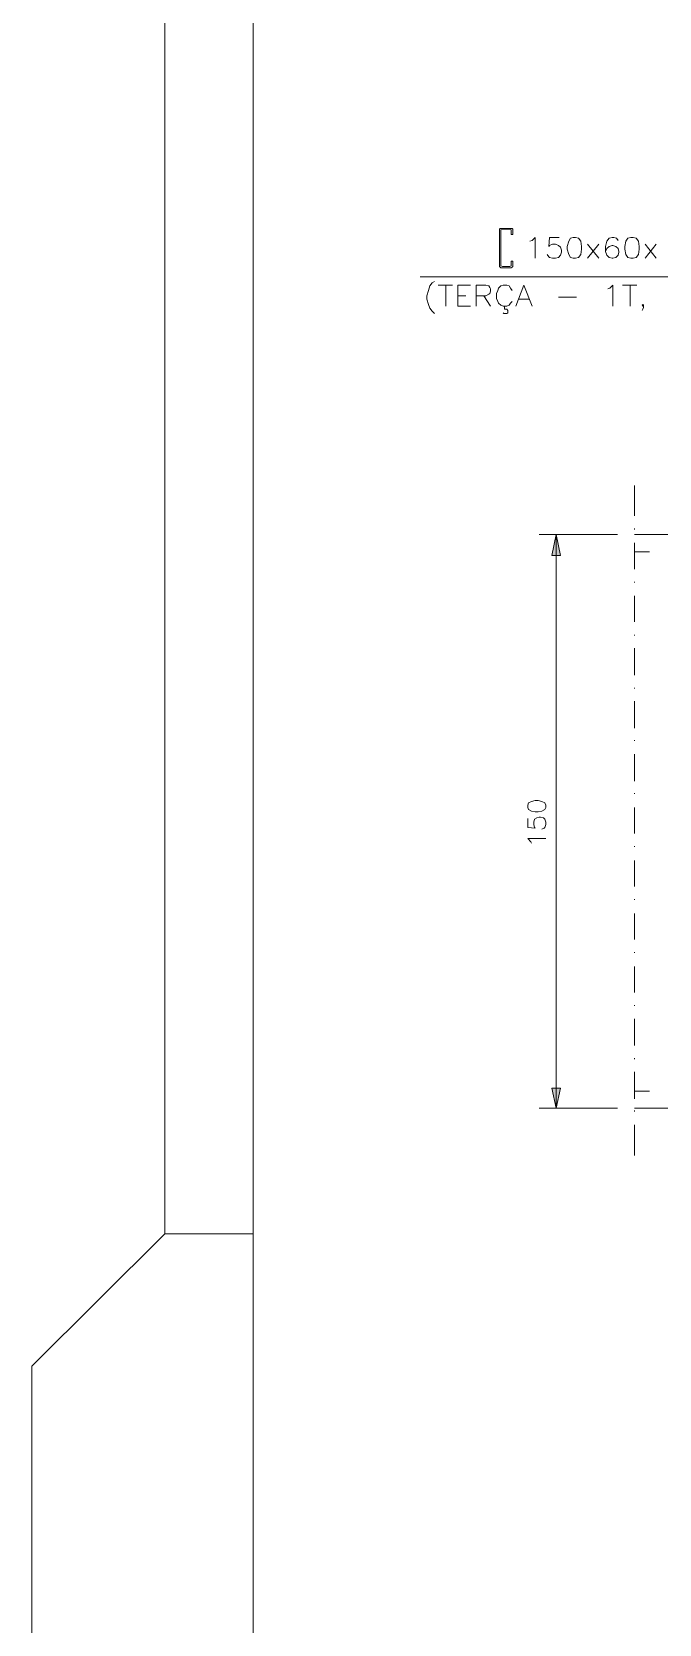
# Model space of a CAD drawing. Header units: millimetres. Extents: x 8 to 1677, y 56 to 1181.
# Drawn here: x 786.5 to 857.6, y 308.5 to 489 of the extents above; entities that cross this region are included whole.
import ezdxf

# ---------------------------------------------------------------- set-up
doc = ezdxf.new("R2010")
doc.units = ezdxf.units.MM
doc.header["$MEASUREMENT"] = 0
doc.layers.get('0').update_dxf_attribs({"linetype": 'CONTINUOUS'})

# ---------------------------------------------------------------- blocks, each defined once
blk = doc.blocks.new('MF31AED70')
at = {"color": 7, "linetype": 'Continuous', "lineweight": 20, "true_color": 0x000007}
blk.add_lwpolyline([(123.33, 1039.57), (405.41, 1039.57), (405.41, 1039.57)], dxfattribs=at)
blk = doc.blocks.new('MF31AEF80')
at = {"color": 7, "linetype": 'Continuous', "lineweight": 9, "true_color": 0x000007}
blk.add_lwpolyline([(420.39, 1024.5), (717.47, 1024.5), (717.47, 1024.5)], dxfattribs=at)
blk = doc.blocks.new('MF31AF030')
at = {"color": 7, "linetype": 'Continuous', "lineweight": 20, "true_color": 0x000007}
blk.add_lwpolyline([(420.39, 1024.5), (405.41, 1039.57), (405.41, 1039.57)], dxfattribs=at)

msp = doc.modelspace()

# ---------------------------------------------------------------- hatches: boundary and pattern name
at = {"true_color": 0x000007}
for points in [[(846.44, 429.67), (845.43, 429.67), (845.93, 432.05)], [(845.43, 369.3), (846.44, 369.3), (845.93, 367.02)]]:
    msp.add_hatch(color=7, dxfattribs=at).paths.add_polyline_path(points)

# ---------------------------------------------------------------- linework, layer by layer
at = {"color": 7, "linetype": 'Continuous', "lineweight": 9, "true_color": 0x000007}
msp.add_lwpolyline([(811.58, 65.73), (811.58, 639.87), (811.58, 639.87)], dxfattribs=at)
at = {"color": 7, "linetype": 'Continuous', "lineweight": 20, "true_color": 0x000007}
for points in [[(839.66, 466.77), (839.58, 466.77), (839.5, 466.69)], [(839.5, 462.45), (839.5, 466.69), (839.5, 466.69)], [(839.66, 466.77), (840.85, 466.77), (840.85, 466.77)], [(839.84, 466.69), (839.66, 466.6), (839.66, 466.52)], [(839.66, 462.62), (839.66, 466.52), (839.66, 466.52)], [(839.84, 466.69), (840.69, 466.69), (840.69, 466.69)], [(840.85, 466.52), (840.85, 466.6), (840.69, 466.69)], [(841.02, 466.69), (840.94, 466.77), (840.85, 466.77)], [(840.85, 466.09), (840.85, 466.52), (840.85, 466.52)], [(840.85, 466.09), (841.02, 466.09), (841.02, 466.09)], [(841.02, 466.09), (841.02, 466.69), (841.02, 466.69)], [(843.57, 463.38), (843.57, 465.74), (843.23, 465.41), (842.97, 465.33)], [(844.92, 463.81), (845.09, 463.54), (845.17, 463.46), (845.52, 463.38), (845.85, 463.38), (846.2, 463.46), (846.44, 463.73), (846.53, 464.06), (846.53, 464.3), (846.44, 464.65), (846.2, 464.82), (845.85, 464.98), (845.52, 464.98), (845.17, 464.82), (845.09, 464.73), (845.17, 465.74), (846.28, 465.74)], [(851.52, 464.14), (851.7, 464.49), (851.95, 464.73), (852.28, 464.82), (852.36, 464.82), (852.71, 464.73), (852.96, 464.49), (853.04, 464.14), (853.04, 464.06), (852.96, 463.73), (852.71, 463.46), (852.36, 463.38), (852.28, 463.38), (851.95, 463.46), (851.7, 463.73), (851.52, 464.14), (851.52, 464.73), (851.7, 465.33), (851.95, 465.66), (852.28, 465.74), (852.46, 465.74), (852.79, 465.66), (852.96, 465.41)], [(849.49, 463.38), (850.76, 464.98), (850.76, 464.98)], [(849.49, 464.98), (850.76, 463.38), (850.76, 463.38)], [(856.02, 463.38), (857.28, 464.98), (857.28, 464.98)], [(856.02, 464.98), (857.28, 463.38), (857.28, 463.38)], [(839.5, 462.45), (839.58, 462.37), (839.66, 462.29)], [(839.66, 462.62), (839.66, 462.54), (839.84, 462.45)], [(839.66, 462.29), (840.85, 462.29), (840.85, 462.29)], [(839.84, 462.45), (840.69, 462.45), (840.69, 462.45)], [(840.69, 462.45), (840.85, 462.54), (840.85, 462.62)], [(840.85, 462.62), (840.85, 463.05), (840.85, 463.05)], [(840.85, 463.05), (841.02, 463.05), (841.02, 463.05)], [(840.85, 462.29), (840.94, 462.37), (841.02, 462.45)], [(841.02, 462.45), (841.02, 463.05), (841.02, 463.05)], [(832.14, 457.11), (831.87, 457.38), (831.62, 457.71), (831.46, 458.14), (831.29, 458.73), (831.29, 459.14), (831.46, 459.74), (831.62, 460.25), (831.87, 460.58), (832.14, 460.75)], [(832.55, 460.34), (834.17, 460.34), (834.17, 460.34)], [(833.41, 457.95), (833.41, 460.34), (833.41, 460.34)], [(834.77, 457.95), (834.77, 460.34), (836.21, 460.34)], [(836.88, 457.95), (836.88, 460.34), (837.98, 460.34), (838.32, 460.25), (838.41, 460.07), (838.49, 459.91), (838.49, 459.66), (838.41, 459.39), (838.32, 459.31), (837.98, 459.14), (836.88, 459.14)], [(840.94, 458.47), (840.77, 458.3), (840.6, 458.05), (840.34, 457.95), (839.93, 457.95), (839.66, 458.05), (839.41, 458.3), (839.33, 458.47), (839.17, 458.81), (839.17, 459.39), (839.33, 459.74), (839.41, 459.99), (839.66, 460.25), (839.93, 460.34), (840.34, 460.34), (840.6, 460.25), (840.77, 459.99), (840.94, 459.74)], [(841.37, 457.95), (842.29, 460.34), (843.23, 457.95)], [(852.36, 457.95), (852.36, 460.34), (852.03, 459.99), (851.79, 459.91)], [(853.47, 460.34), (855.08, 460.34), (855.08, 460.34)], [(854.32, 457.95), (854.32, 460.34), (854.32, 460.34)], [(835.69, 459.14), (834.77, 459.14), (834.77, 459.14)], [(837.73, 459.14), (838.49, 457.95), (838.49, 457.95)], [(842.89, 458.73), (841.7, 458.73), (841.7, 458.73)], [(846.2, 458.98), (848.23, 458.98), (848.23, 458.98)], [(834.77, 457.95), (836.21, 457.95), (836.21, 457.95)], [(839.93, 457.19), (840.01, 457.11), (840.34, 457.11), (840.44, 457.19), (840.44, 457.46), (840.34, 457.62), (840.09, 457.62), (840.09, 457.95)], [(855.67, 457.46), (855.75, 457.62), (855.84, 457.79), (855.84, 458.05), (855.75, 458.14), (855.67, 458.05), (855.75, 457.95), (855.84, 458.05)], [(854.83, 437.64), (854.83, 434.17), (854.83, 434.17)], [(845.93, 432.05), (845.43, 429.67), (845.43, 429.67)], [(845.93, 432.05), (846.44, 429.67), (846.44, 429.67)], [(845.93, 431.97), (845.93, 380.05), (845.93, 380.05)], [(854.83, 432.65), (854.83, 432.73), (854.83, 432.73)], [(924.69, 432.05), (854.83, 432.05), (854.83, 432.05)], [(845.43, 429.67), (846.44, 429.67), (846.44, 429.67)], [(854.83, 431.11), (854.83, 428.15), (854.83, 428.15)], [(856.52, 430.1), (854.83, 430.1), (854.83, 430.1)], [(854.83, 426.63), (854.83, 426.71), (854.83, 426.71)], [(854.83, 425.11), (854.83, 422.15), (854.83, 422.15)], [(854.83, 420.62), (854.83, 420.71), (854.83, 420.71)], [(854.83, 419.17), (854.83, 416.13), (854.83, 416.13)], [(854.83, 414.6), (854.83, 414.69), (854.83, 414.69)], [(854.83, 413.17), (854.83, 410.12), (854.83, 410.12)], [(854.83, 408.68), (854.83, 408.77), (854.83, 408.77)], [(854.83, 407.15), (854.83, 404.1), (854.83, 404.1)], [(854.83, 402.66), (854.83, 402.75), (854.83, 402.75)], [(854.83, 401.14), (854.83, 398.18), (854.83, 398.18)], [(854.83, 396.66), (854.83, 396.74), (854.83, 396.74)], [(854.83, 395.12), (854.83, 392.16), (854.83, 392.16)], [(854.83, 390.64), (854.83, 390.72), (854.83, 390.72)], [(854.83, 389.12), (854.83, 386.16), (854.83, 386.16)], [(854.83, 384.64), (854.83, 384.72), (854.83, 384.72)], [(854.83, 383.1), (854.83, 380.14), (854.83, 380.14)], [(854.83, 378.62), (854.83, 378.7), (854.83, 378.7)], [(854.83, 377.18), (854.83, 374.13), (854.83, 374.13)], [(854.83, 372.6), (854.83, 372.69), (854.83, 372.69)], [(854.83, 371.16), (854.83, 368.11), (854.83, 368.11)], [(845.93, 367.02), (845.43, 369.3), (845.43, 369.3)], [(846.44, 369.3), (845.43, 369.3), (845.43, 369.3)], [(845.93, 367.02), (846.44, 369.3), (846.44, 369.3)], [(856.52, 368.96), (854.83, 368.96), (854.83, 368.96)], [(999.46, 367.02), (854.83, 367.02), (854.83, 367.02)], [(854.83, 366.67), (854.83, 366.76), (854.83, 366.76)], [(854.83, 365.15), (854.83, 361.68), (854.83, 361.68)], [(811.56, 352.78), (801.56, 352.78), (801.56, 352.78)]]:
    msp.add_lwpolyline(points, dxfattribs=at)
for points in [[(847.88, 465.74), (848.13, 465.74), (848.48, 465.66), (848.73, 465.33), (848.81, 464.73), (848.81, 464.4), (848.73, 463.81), (848.48, 463.46), (848.13, 463.38), (847.88, 463.38), (847.55, 463.46), (847.37, 463.81), (847.2, 464.4), (847.2, 464.73), (847.37, 465.33), (847.55, 465.66)], [(854.4, 465.74), (854.66, 465.74), (854.99, 465.66), (855.26, 465.33), (855.34, 464.73), (855.34, 464.4), (855.26, 463.81), (854.99, 463.46), (854.66, 463.38), (854.4, 463.38), (854.07, 463.46), (853.82, 463.81), (853.72, 464.4), (853.72, 464.73), (853.82, 465.33), (854.07, 465.66)]]:
    msp.add_lwpolyline(points, close=True, dxfattribs=at)
at = {"color": 7, "linetype": 'Continuous', "lineweight": 5, "true_color": 0x000007}
for points in [[(872.87, 461.26), (830.53, 461.26), (830.53, 461.26)], [(852.88, 432.05), (844, 432.05), (844, 432.05)], [(845.93, 367.02), (845.93, 431.97), (845.93, 431.97)], [(844.33, 398.68), (844.57, 398.78), (844.67, 398.86), (844.76, 399.19), (844.76, 399.45), (844.67, 399.79), (844.49, 399.95), (844.16, 400.03), (844, 400.03), (843.73, 399.95), (843.48, 399.79), (843.4, 399.45), (843.4, 399.19), (843.48, 398.86), (843.57, 398.78), (842.72, 398.86), (842.72, 399.87)], [(844.76, 397.59), (842.72, 397.59), (843.05, 397.24), (843.14, 397.07)], [(852.88, 367.02), (844, 367.02), (844, 367.02)]]:
    msp.add_lwpolyline(points, dxfattribs=at)
for points in [[(846.44, 429.67), (845.43, 429.67), (845.93, 432.05)], [(842.72, 401.14), (842.72, 401.39), (842.8, 401.65), (843.14, 401.82), (843.57, 401.9), (843.9, 401.9), (844.33, 401.82), (844.67, 401.65), (844.76, 401.39), (844.76, 401.14), (844.67, 400.89), (844.33, 400.71), (843.9, 400.63), (843.57, 400.63), (843.14, 400.71), (842.8, 400.89)], [(845.43, 369.3), (846.44, 369.3), (845.93, 367.02)]]:
    msp.add_lwpolyline(points, close=True, dxfattribs=at)

# ---------------------------------------------------------------- block references
at = {"color": 7, "true_color": 0xffffff, "rotation": 89.99999999999999}
for name in ['MF31AEF80', 'MF31AF030', 'MF31AED70']:
    msp.add_blockref(name, (1826.06, -67.61), dxfattribs=at)

doc.saveas('drawing.dxf')
